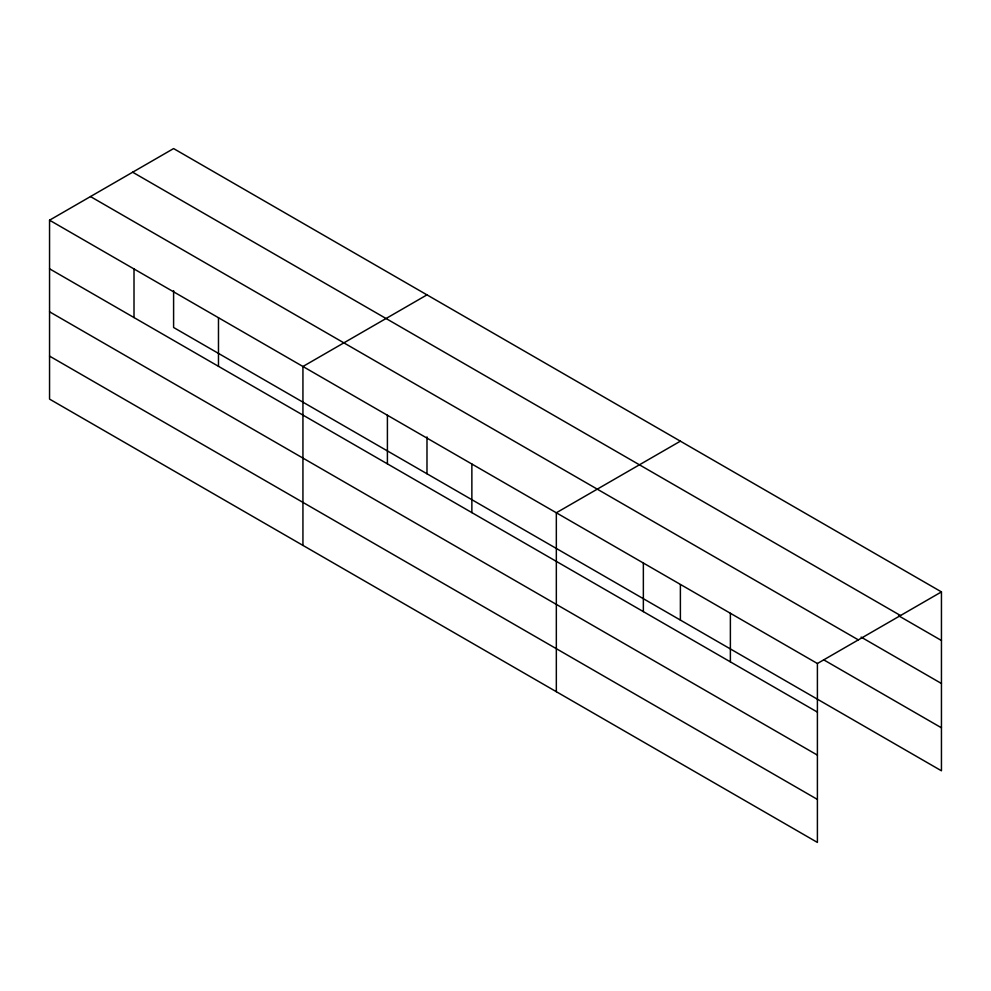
<?xml version="1.0" encoding="UTF-8"?>
<svg xmlns="http://www.w3.org/2000/svg" width="991" height="991" viewBox="0 0 991 991"><rect width="100%" height="100%" fill="white"/><g stroke="black" fill="none" stroke-linecap="round" stroke-linejoin="round"><path stroke-width="1.49" d="M49.55 220.2L817.402 663.512L817.402 842.424L49.55 399.1L49.55 220.2L173.598 148.576L941.45 591.9L941.45 770.8L173.598 327.488L173.598 290.623M426.985 294.872L302.936 366.497L302.936 545.397M680.383 441.168L556.335 512.781L556.335 691.693M817.402 663.512L941.45 591.9M132.658 172.211L900.509 615.535M898.602 615.758L941.45 640.496M861.117 637.114L941.45 683.493M90.491 196.565L858.342 639.876M823.632 659.783L941.45 727.803M49.55 268.796L817.402 712.108M49.55 311.793L817.402 755.117M49.55 356.103L817.402 799.415M730.379 613.268L730.379 661.864M680.383 584.752L680.383 620.081M643.357 563.024L643.357 611.62M471.865 464.023L471.865 512.62M426.985 436.92L426.985 473.785M387.407 415.254L387.407 463.85M218.478 317.727L218.478 366.323M134.008 268.957L134.008 317.554"/></g></svg>
